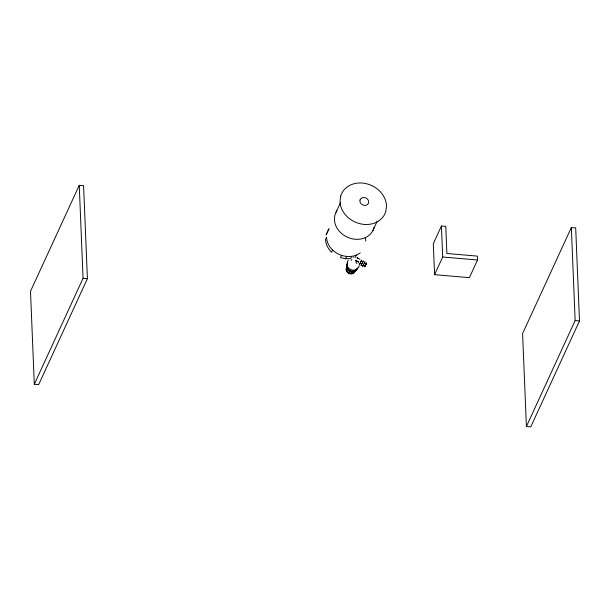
<?xml version="1.0" encoding="UTF-8"?>
<svg xmlns="http://www.w3.org/2000/svg" width="610" height="610" viewBox="0 0 610 610"><rect width="100%" height="100%" fill="white"/><g stroke="black" fill="none" stroke-linecap="round" stroke-linejoin="round"><path stroke-width="0.91" d="M363.163 261.339L363.362 260.912L362.935 261.743M364.917 266.158L365.199 265.556M365.954 264L366.32 263.306L365.924 264.153M359.74 264.099L359.572 264.511M361.394 260.76L361.7 260.104L361.265 260.935M361.402 264.915L361.097 265.571L361.41 264.984M363.072 265.724L362.767 266.379L363.194 265.541M364.406 262.948L365.032 261.721L364.597 262.559M79.247 185.31L30.5 291.298L34.305 384.262L38.659 384.635L87.405 278.656L83.6 185.684L79.247 185.31L83.051 278.282L34.305 384.262M336.018 212.31L340.662 202.215M327.112 232.738L326.098 234.941L328.965 228.727L327.951 230.938M332.595 250.047L331.581 252.258A20.138 16.905 24.7 0 1 325.542 239.379L326.556 237.176A20.138 16.905 24.7 0 0 332.595 250.047C339.846 256.955 352.039 259.082 360.319 252.792M341.493 255.422L340.479 257.633L345.565 258.724L350.628 258.632L351.642 256.429M345.565 258.724L346.587 256.52M347.326 262.109L348.196 260.226M355.31 257.367L356.331 255.155M372.916 230.549L377.171 221.3M358.436 267.5L359.305 265.617M441.426 226.013L433.306 243.672L434.572 274.668L469.41 277.657L477.538 259.99L477.378 256.116L446.894 253.501L445.78 226.386L441.426 226.013L442.7 257.001L434.572 274.668M571.341 227.568L522.595 333.556L526.399 426.527L530.753 426.901L579.5 320.913L575.695 227.942L571.341 227.568L575.146 320.54L526.399 426.527M359.595 264.382L360.098 263.329M361.349 260.874L361.539 260.432L361.067 261.332M361.265 265.19L361.562 264.572M362.935 265.998L363.224 265.38M366.084 263.817L366.534 262.857L365.779 264.366M359.786 263.985L360.335 262.841M361.448 264.793L361.768 264.138M363.118 265.602L363.43 264.946M361.692 264.29L362.004 263.65M363.354 265.098L363.667 264.458M365.39 265.175L364.864 266.349M365.741 264.542L366.031 263.955M360.296 262.902L360.884 261.698M361.966 263.711L362.256 263.108M363.629 264.519L364.216 263.314M365.337 265.266L365.84 264.229M365.794 264.45L365.291 265.48M362.256 263.123L362.82 261.957M360.838 261.804L361.15 261.149M362.508 262.613L363.049 261.499M364.17 263.421L364.49 262.765M365.352 265.342L364.597 266.852L365.016 266.013M351.116 260.378L351.886 259.494M353.205 257.283L353.937 256.993M357.041 263.284L356.179 263.047L355.904 261.484M442.7 257.001L477.538 259.99M83.051 278.282L87.405 278.656M575.146 320.54L579.5 320.913M357.224 257.992L356.987 257.534L359.999 259.341M357.574 258.106L358.009 258.754M365.245 237.389A20.138 16.905 24.7 0 1 365.764 241.049M354.532 271.969A4.491 3.767 24.7 0 1 348.813 273.387A4.491 3.767 24.7 0 1 346.45 268.049M355.767 269.872A4.941 4.148 24.7 0 1 350.11 270.543A4.941 4.148 24.7 0 1 347.181 265.701M354.646 271.709A4.491 3.767 24.7 0 1 348.935 273.127A4.491 3.767 24.7 0 1 346.571 267.79M350.979 271.465A4.476 3.759 24.7 0 1 348.889 270.459M354.86 271.214A4.476 3.759 24.7 0 1 349.164 272.632A4.476 3.759 24.7 0 1 346.808 267.31M352.023 272.952A3.812 3.203 24.7 0 1 351.093 273.066M357.155 268.453A5.559 4.667 24.7 0 1 349.713 271.374A5.559 4.667 24.7 0 1 347.494 263.764M357.323 268.087A5.559 4.667 24.7 0 1 350.552 271.29A5.559 4.667 24.7 0 1 346.953 264.397M358.192 267.599A5.993 5.032 24.7 0 1 350.567 269.49A5.993 5.032 24.7 0 1 347.41 262.369M374.143 227.149A20.58 17.278 24.7 0 1 347.601 237.29A20.58 17.278 24.7 0 1 336.941 210.755M340.685 196.138L340.014 201.399A23.874 20.046 24.7 0 0 360.685 223.885A23.874 20.046 24.7 0 0 385.84 211.335L386.511 206.073A23.874 20.046 24.7 0 0 365.84 183.579A23.874 20.046 24.7 0 0 340.685 196.138M360.014 200.011L359.885 201.01A4.544 3.82 24.7 0 0 366.259 205.204A4.544 3.82 24.7 0 0 367.09 198.73A4.544 3.82 24.7 0 0 360.014 200.011M358.634 262.094L355.439 260.218L358.634 262.094"/></g></svg>
